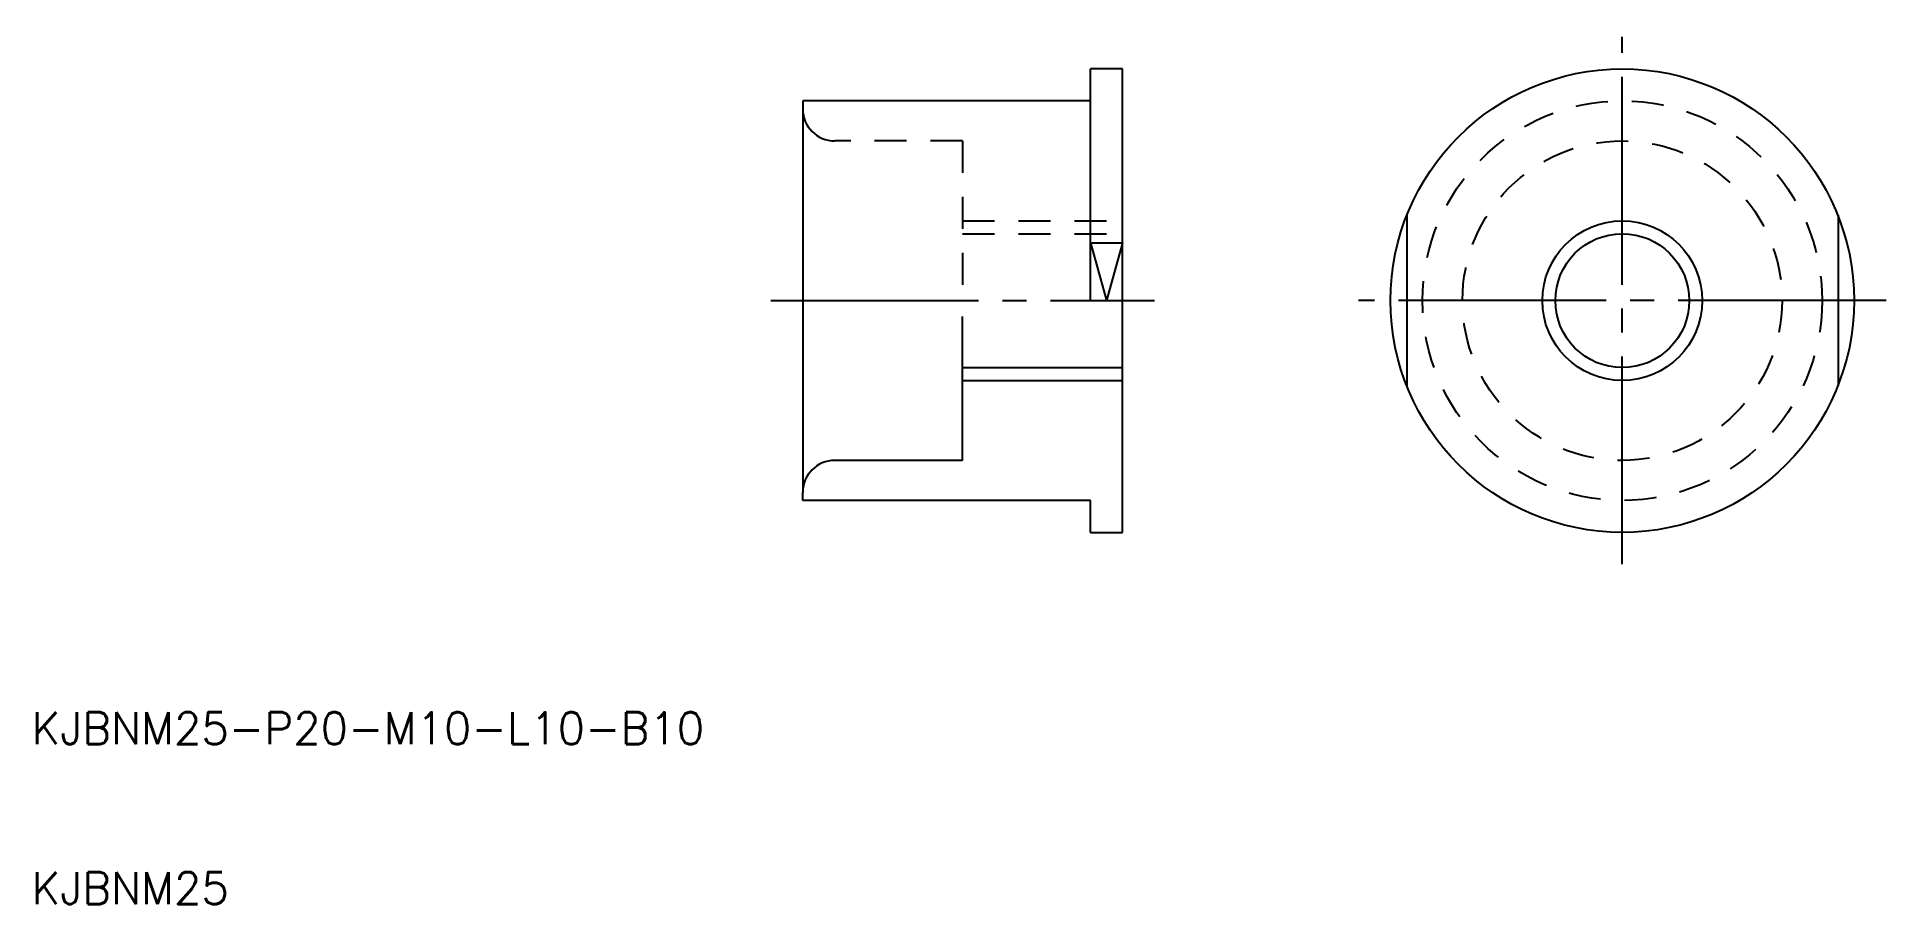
# Model space of a CAD drawing. Extents: x 62 to 178, y 133 to 187.
import ezdxf

# ---------------------------------------------------------------- set-up
doc = ezdxf.new("R2010")
doc.units = 0
doc.linetypes.add('CENTER', pattern=[17.5, 13, -1.5, 1.5, -1.5])
doc.linetypes.add('DASHED', pattern=[3.5, 2, -1.5])
doc.layers.get('0').update_dxf_attribs({"linetype": 'CONTINUOUS'})
doc.layers.add('CENTER', color=1, linetype='CENTER')
doc.styles.get("Standard").update_dxf_attribs({"font": 'txt.shx', "bigfont": '@extfont2.shx'})

msp = doc.modelspace()

# ---------------------------------------------------------------- linework, layer by layer
at = {"color": 7, "linetype": 'CONTINUOUS'}
for p, q in [((127.77, 170.35), (127.77, 184.85)), ((129.77, 184.85), (127.77, 184.85)), ((129.77, 155.85), (129.77, 184.85)), ((127.77, 182.85), (109.77, 182.85)), ((109.77, 182.85), (109.77, 158.35)), ((127.77, 170.35), (127.77, 175.35)), ((147.57, 175.7), (147.57, 165.01)), ((174.55, 175.7), (174.55, 165.01)), ((127.77, 173.96), (129.77, 173.96)), ((127.77, 173.96), (128.77, 170.35)), ((129.77, 173.96), (128.77, 170.35)), ((119.77, 160.35), (119.77, 169.35)), ((119.77, 166.16), (129.77, 166.16)), ((119.77, 160.35), (111.77, 160.35)), ((109.77, 157.85), (109.77, 158.35)), ((127.77, 157.85), (109.77, 157.85)), ((127.77, 155.85), (127.77, 157.85)), ((127.77, 155.85), (129.77, 155.85))]:
    msp.add_line(p, q, dxfattribs=at)
at = {"color": 3, "linetype": 'DASHED'}
for p, q in [((119.77, 180.35), (111.77, 180.35)), ((119.77, 180.35), (119.77, 171.35)), ((119.77, 175.35), (129.77, 175.35)), ((119.77, 174.54), (129.77, 174.54))]:
    msp.add_line(p, q, dxfattribs=at)
at = {"color": 3, "linetype": 'CONTINUOUS'}
msp.add_line((119.77, 165.35), (129.77, 165.35), dxfattribs=at)
at = {"color": 7, "linetype": 'CONTINUOUS'}
for radius in [14.5, 4.19]:
    msp.add_circle((161.05, 170.35), radius, dxfattribs=at)
at = {"color": 3, "linetype": 'DASHED'}
for radius in [12.5, 10]:
    msp.add_circle((161.05, 170.35), radius, dxfattribs=at)
at = {"color": 3, "linetype": 'CONTINUOUS'}
msp.add_circle((161.05, 170.35), 5, dxfattribs=at)
at = {"color": 7, "linetype": 'CONTINUOUS'}
for centre, start, end in [((111.77, 182.35), 180, 270), ((111.77, 158.35), 90, 180)]:
    msp.add_arc(centre, 2, start, end, dxfattribs=at)
at = {"layer": 'CENTER', "color": 1, "linetype": 'CENTER'}
for p, q in [((161.05, 153.85), (161.05, 186.85)), ((107.77, 170.35), (131.77, 170.35)), ((177.55, 170.35), (144.55, 170.35))]:
    msp.add_line(p, q, dxfattribs=at)

# ---------------------------------------------------------------- texts
for s, p in [('KJBNM25-P20-M10-L10-B10', (61.52, 142.59)), ('KJBNM25', (61.52, 132.59))]:
    msp.add_text(s, height=2).set_placement(p)

doc.saveas('drawing.dxf')
